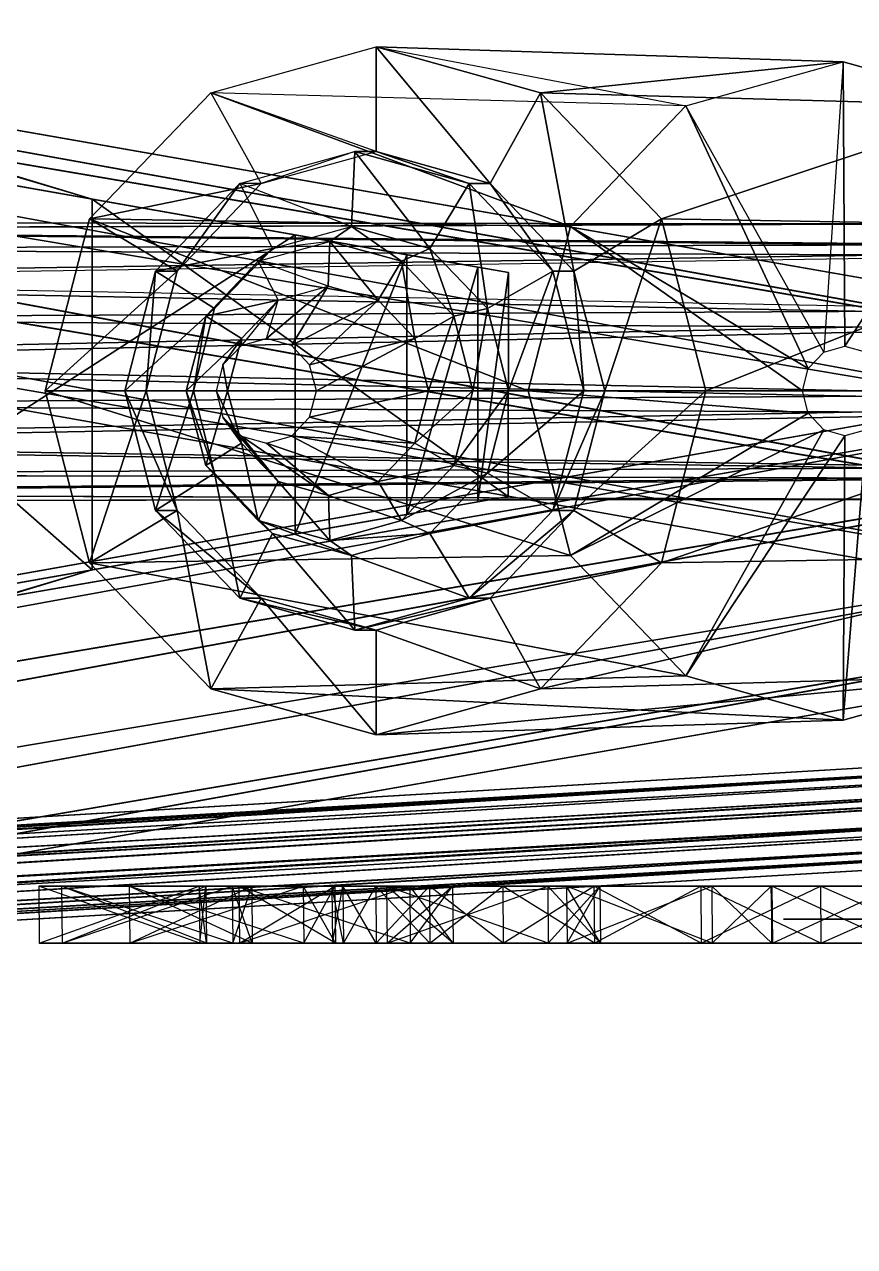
# Model space of a CAD drawing. Extents: x -75 to 123, y -11 to 30.
# Drawn here: x -3.21 to 4.7, y 3.36 to 15.01 of the extents above; entities that cross this region are included whole.
import ezdxf

# ---------------------------------------------------------------- set-up
doc = ezdxf.new("R2010")
doc.units = 0
doc.header["$MEASUREMENT"] = 0
doc.layers.get('0').update_dxf_attribs({"linetype": 'CONTINUOUS'})

msp = doc.modelspace()

# ---------------------------------------------------------------- linework, layer by layer
for points in [[(-40.999, 20.112, -43.635), (8.688, 11.646, -43.934), (-40.916, 20.588, -44.298)], [(-40.916, 20.585, -45.116), (8.688, 11.647, -45.485), (-40.999, 20.111, -45.782)], [(-40.916, 20.588, -44.298), (8.688, 11.646, -43.934), (8.732, 11.897, -44.714)], [(-40.916, 20.588, -44.298), (8.732, 11.897, -44.714), (-40.916, 20.585, -45.116)], [(-40.916, 20.585, -45.116), (8.732, 11.897, -44.714), (8.688, 11.647, -45.485)], [(8.573, 10.998, -43.453), (-40.999, 20.112, -43.635), (-41.133, 19.346, -43.382)], [(-40.999, 20.111, -45.782), (8.574, 10.997, -45.967), (-41.133, 19.346, -46.035)], [(8.573, 10.998, -43.453), (-40.999, 20.112, -43.635), (8.688, 11.646, -43.934)], [(-40.999, 20.111, -45.782), (8.688, 11.647, -45.485), (8.574, 10.997, -45.967)], [(-2.565, 13.341, 37.458), (-7.593, 14.227, 37.229), (-24.224, 19.767, 40.669)], [(-24.224, 19.767, 40.669), (-21.13, 18.966, 43.651), (-2.565, 13.341, 37.458)], [(-41.133, 19.346, -46.035), (8.431, 10.193, -45.967), (-41.27, 18.58, -45.782)], [(-41.269, 18.579, -43.635), (8.43, 10.191, -43.453), (-41.133, 19.346, -43.382)], [(8.573, 10.998, -43.453), (-41.133, 19.346, -43.382), (8.43, 10.191, -43.453)], [(-41.133, 19.346, -46.035), (8.574, 10.997, -45.967), (8.431, 10.193, -45.967)], [(-21.13, 18.966, 43.651), (-13.877, 15.335, 41.587), (-2.565, 13.341, 37.458)], [(-41.354, 18.104, -44.298), (8.313, 9.539, -43.934), (-41.269, 18.579, -43.635)], [(-41.27, 18.58, -45.782), (8.313, 9.538, -45.485), (-41.353, 18.103, -45.116)], [(-41.27, 18.58, -45.782), (8.431, 10.193, -45.967), (8.313, 9.538, -45.485)], [(-41.269, 18.579, -43.635), (8.313, 9.539, -43.934), (8.43, 10.191, -43.453)], [(-41.353, 18.103, -45.116), (8.269, 9.289, -44.714), (-41.354, 18.104, -44.298)], [(-41.354, 18.104, -44.298), (8.269, 9.289, -44.714), (8.313, 9.539, -43.934)], [(-41.353, 18.103, -45.116), (8.313, 9.538, -45.485), (8.269, 9.289, -44.714)], [(-13.877, 15.335, 41.587), (-0.631, 13, 40.44), (-2.565, 13.341, 37.458)], [(-13.877, 15.335, 41.587), (-6.723, 14.074, 41.128), (-0.631, 13, 40.44)], [(0.14, 14.793, 2.235), (3.091, 14.231, -13.76), (-1.436, 14.354, 1.784)], [(0.14, 13.795, 2.235), (-1.436, 14.354, 1.784), (0.14, 14.793, 2.235)], [(0.14, 14.793, 2.235), (3.091, 14.231, -13.76), (4.592, 14.651, -13.33)], [(0.14, 14.793, 2.235), (4.592, 14.651, -13.33), (1.706, 14.354, 2.684)], [(1.227, 13.489, 2.548), (0.14, 14.793, 2.235), (1.706, 14.354, 2.684)], [(0.14, 13.795, 2.235), (0.14, 14.793, 2.235), (1.227, 13.489, 2.548)], [(1.706, 14.354, 2.684), (4.592, 14.651, -13.33), (6.1, 14.231, -12.897)], [(4.592, 14.651, -13.33), (4.406, 11.884, -13.448), (3.091, 14.231, -13.76)], [(4.592, 14.651, -13.33), (4.406, 11.884, -13.448), (4.608, 11.941, -13.388)], [(4.592, 14.651, -13.33), (4.608, 11.941, -13.388), (6.1, 14.231, -12.897)], [(-2.59, 13.153, 1.452), (1.991, 13.082, -14.077), (-1.436, 14.354, 1.784)], [(-0.955, 13.489, 1.921), (-2.59, 13.153, 1.452), (-1.436, 14.354, 1.784)], [(-1.436, 14.354, 1.784), (1.991, 13.082, -14.077), (3.091, 14.231, -13.76)], [(0.14, 13.795, 2.235), (-1.436, 14.354, 1.784), (-0.955, 13.489, 1.921)], [(1.227, 13.489, 2.548), (1.706, 14.354, 2.684), (2.025, 12.654, 2.778)], [(1.706, 14.354, 2.684), (6.1, 14.231, -12.897), (2.859, 13.153, 3.019)], [(2.025, 12.654, 2.778), (1.706, 14.354, 2.684), (2.859, 13.153, 3.019)], [(-7.593, 14.227, 37.229), (-2.566, 9.808, 37.458), (-7.594, 8.922, 37.229)], [(-2.566, 9.808, 37.458), (-7.593, 14.227, 37.229), (-2.565, 13.341, 37.458)], [(1.991, 13.082, -14.077), (4.256, 11.727, -13.489), (3.091, 14.231, -13.76)], [(2.859, 13.153, 3.019), (6.1, 14.231, -12.897), (7.203, 13.082, -12.578)], [(3.091, 14.231, -13.76), (4.256, 11.727, -13.489), (4.406, 11.884, -13.448)], [(6.1, 14.231, -12.897), (4.608, 11.941, -13.388), (4.814, 11.884, -13.33)], [(-6.724, 9.075, 41.128), (-0.631, 13, 40.44), (-6.723, 14.074, 41.128)], [(-0.062, 13.795, 2.941), (-0.955, 13.489, 1.921), (-1.158, 13.489, 2.627)], [(-0.095, 13.082, 3.058), (-1.158, 13.489, 2.627), (-0.062, 13.795, 2.941)], [(-0.062, 13.795, 2.941), (-0.955, 13.489, 1.921), (0.14, 13.795, 2.235)], [(-0.095, 13.082, 3.058), (-0.062, 13.795, 2.941), (0.651, 12.872, 3.273)], [(-0.062, 13.795, 2.941), (0.14, 13.795, 2.235), (1.027, 13.489, 3.254)], [(0.651, 12.872, 3.273), (-0.062, 13.795, 2.941), (1.027, 13.489, 3.254)], [(1.027, 13.489, 3.254), (0.14, 13.795, 2.235), (1.227, 13.489, 2.548)], [(-1.756, 12.654, 1.691), (-2.59, 13.153, 1.452), (-0.955, 13.489, 1.921)], [(-1.961, 12.654, 2.395), (-1.756, 12.654, 1.691), (-1.158, 13.489, 2.627)], [(-0.849, 12.872, 2.843), (-1.961, 12.654, 2.395), (-1.158, 13.489, 2.627)], [(-1.158, 13.489, 2.627), (-1.756, 12.654, 1.691), (-0.955, 13.489, 1.921)], [(-0.095, 13.082, 3.058), (-1.158, 13.489, 2.627), (-0.849, 12.872, 2.843)], [(0.651, 12.872, 3.273), (1.027, 13.489, 3.254), (1.201, 12.298, 3.432)], [(1.027, 13.489, 3.254), (1.227, 13.489, 2.548), (1.825, 12.654, 3.483)], [(1.201, 12.298, 3.432), (1.027, 13.489, 3.254), (1.825, 12.654, 3.483)], [(1.825, 12.654, 3.483), (1.227, 13.489, 2.548), (2.025, 12.654, 2.778)], [(-2.565, 13.341, 37.458), (1.399, 10.507, 36.999), (-2.566, 9.808, 37.458)], [(1.399, 10.507, 36.999), (-2.565, 13.341, 37.458), (1.4, 12.642, 36.999)], [(1.11, 12.693, 38.376), (1.4, 12.642, 36.999), (-2.565, 13.341, 37.458)], [(1.11, 12.693, 38.376), (-2.565, 13.341, 37.458), (-0.631, 13, 40.44)], [(-10.096, 13.054, 24.319), (8.952, 12.867, -48.213), (-10.738, 12.571, 24.148)], [(-10.096, 13.054, 24.319), (9.705, 13.12, -48.01), (8.952, 12.867, -48.213)], [(-9.305, 13.055, 24.533), (9.705, 13.12, -48.01), (-10.096, 13.054, 24.319)], [(65.433, 13.055, 22.893), (-9.551, 13.119, 23.31), (-9.552, 12.867, 22.529)], [(65.432, 12.572, 22.232), (65.433, 13.055, 22.893), (-9.552, 12.867, 22.529)], [(65.433, 13.055, 22.893), (65.433, 13.054, 23.712), (-9.551, 13.119, 23.31)], [(65.433, 13.054, 23.712), (-9.55, 12.867, 24.089), (-9.551, 13.119, 23.31)], [(65.433, 13.054, 23.712), (65.433, 12.572, 24.378), (-9.55, 12.867, 24.089)], [(-9.305, 13.055, 24.533), (10.458, 12.866, -47.809), (9.705, 13.12, -48.01)], [(-8.664, 12.572, 24.703), (10.458, 12.866, -47.809), (-9.305, 13.055, 24.533)], [(-3.014, 11.514, 1.33), (1.588, 11.514, -14.191), (-2.59, 13.153, 1.452)], [(-1.756, 12.654, 1.691), (-3.014, 11.514, 1.33), (-2.59, 13.153, 1.452)], [(-2.59, 13.153, 1.452), (1.588, 11.514, -14.191), (1.991, 13.082, -14.077)], [(-0.3, 12.939, 3.764), (-0.849, 12.872, 2.843), (-0.095, 13.082, 3.058)], [(-0.3, 12.939, 3.764), (-0.095, 13.082, 3.058), (0.381, 12.749, 3.958)], [(0.381, 12.749, 3.958), (-0.095, 13.082, 3.058), (0.651, 12.872, 3.273)], [(1.588, 11.514, -14.191), (4.202, 11.514, -13.505), (1.991, 13.082, -14.077)], [(1.991, 13.082, -14.077), (4.202, 11.514, -13.505), (4.256, 11.727, -13.489)], [(2.025, 12.654, 2.778), (2.859, 13.153, 3.019), (2.321, 11.514, 2.861)], [(2.321, 11.514, 2.861), (2.859, 13.153, 3.019), (3.281, 11.514, 3.135)], [(2.859, 13.153, 3.019), (7.203, 13.082, -12.578), (3.281, 11.514, 3.135)], [(3.281, 11.514, 3.135), (7.203, 13.082, -12.578), (7.607, 11.514, -12.464)], [(-0.631, 13, 40.44), (-6.724, 9.075, 41.128), (-0.632, 10.149, 40.44)], [(-0.3, 12.939, 3.764), (-0.849, 12.872, 2.843), (-0.983, 12.749, 3.567)], [(-0.317, 12.512, 3.823), (-0.983, 12.749, 3.567), (-0.3, 12.939, 3.764)], [(-0.632, 10.149, 40.44), (0.433, 12.812, 39.523), (-0.631, 13, 40.44)], [(-0.631, 13, 40.44), (0.433, 12.812, 39.523), (1.11, 12.693, 38.376)], [(-0.317, 12.512, 3.823), (-0.3, 12.939, 3.764), (0.161, 12.377, 3.959)], [(0.161, 12.377, 3.959), (-0.3, 12.939, 3.764), (0.381, 12.749, 3.958)], [(-10.738, 12.571, 24.148), (8.952, 12.867, -48.213), (8.484, 12.201, -48.338)], [(65.432, 12.572, 22.232), (-9.552, 12.867, 22.529), (-9.551, 12.202, 22.047)], [(65.433, 12.572, 24.378), (-9.552, 12.201, 24.57), (-9.55, 12.867, 24.089)], [(10.924, 12.203, -47.684), (-8.664, 12.572, 24.703), (10.458, 12.866, -47.809)], [(-1.4, 12.298, 2.684), (-1.961, 12.654, 2.395), (-0.849, 12.872, 2.843)], [(-0.983, 12.749, 3.567), (-1.4, 12.298, 2.684), (-0.849, 12.872, 2.843)], [(0.381, 12.749, 3.958), (0.651, 12.872, 3.273), (0.881, 12.226, 4.103)], [(0.881, 12.226, 4.103), (0.651, 12.872, 3.273), (1.201, 12.298, 3.432)], [(-1.484, 12.226, 3.423), (-1.4, 12.298, 2.684), (-0.983, 12.749, 3.567)], [(-0.794, 12.377, 3.684), (-1.484, 12.226, 3.423), (-0.983, 12.749, 3.567)], [(-0.317, 12.512, 3.823), (-0.983, 12.749, 3.567), (-0.794, 12.377, 3.684)], [(0.433, 12.812, 39.523), (-0.632, 10.149, 40.44), (0.432, 10.337, 39.523)], [(0.161, 12.377, 3.959), (0.381, 12.749, 3.958), (0.51, 12.012, 4.058)], [(0.51, 12.012, 4.058), (0.381, 12.749, 3.958), (0.881, 12.226, 4.103)], [(0.432, 10.337, 39.523), (1.11, 12.693, 38.376), (0.433, 12.812, 39.523)], [(-2.053, 11.514, 1.606), (-3.014, 11.514, 1.33), (-1.756, 12.654, 1.691)], [(-2.254, 11.514, 2.313), (-2.053, 11.514, 1.606), (-1.961, 12.654, 2.395)], [(-1.4, 12.298, 2.684), (-2.254, 11.514, 2.313), (-1.961, 12.654, 2.395)], [(-1.961, 12.654, 2.395), (-2.053, 11.514, 1.606), (-1.756, 12.654, 1.691)], [(1.11, 12.693, 38.376), (0.432, 10.337, 39.523), (1.109, 10.456, 38.376)], [(1.109, 10.456, 38.376), (1.4, 12.642, 36.999), (1.11, 12.693, 38.376)], [(1.4, 12.642, 36.999), (1.109, 10.456, 38.376), (1.399, 10.507, 36.999)], [(1.201, 12.298, 3.432), (1.825, 12.654, 3.483), (1.401, 11.514, 3.49)], [(1.401, 11.514, 3.49), (1.825, 12.654, 3.483), (2.12, 11.514, 3.567)], [(1.825, 12.654, 3.483), (2.025, 12.654, 2.778), (2.12, 11.514, 3.567)], [(2.12, 11.514, 3.567), (2.025, 12.654, 2.778), (2.321, 11.514, 2.861)], [(-10.738, 12.571, 24.148), (8.484, 12.201, -48.338), (-10.984, 11.793, 24.081)], [(65.433, 12.572, 24.378), (65.433, 11.793, 24.631), (-9.552, 12.201, 24.57)], [(65.432, 12.572, 22.232), (65.433, 11.793, 21.975), (-9.551, 12.202, 22.047)], [(10.924, 12.203, -47.684), (-8.664, 12.572, 24.703), (-8.418, 11.793, 24.768)], [(-0.904, 12.012, 5.879), (-0.794, 12.377, 3.684), (-0.317, 12.512, 3.823)], [(-0.904, 12.012, 5.879), (-0.317, 12.512, 3.823), (-0.668, 11.945, 5.949)], [(-0.668, 11.945, 5.949), (-0.317, 12.512, 3.823), (0.161, 12.377, 3.959)], [(-1.144, 12.012, 3.584), (-1.484, 12.226, 3.423), (-0.794, 12.377, 3.684)], [(-1.144, 11.945, 5.811), (-1.144, 12.012, 3.584), (-0.794, 12.377, 3.684)], [(-0.904, 12.012, 5.879), (-0.794, 12.377, 3.684), (-1.144, 11.945, 5.811)], [(-0.668, 11.945, 5.949), (0.161, 12.377, 3.959), (-0.494, 11.763, 5.999)], [(-0.494, 11.763, 5.999), (0.161, 12.377, 3.959), (0.51, 12.012, 4.058)], [(-1.602, 11.514, 2.625), (-2.254, 11.514, 2.313), (-1.4, 12.298, 2.684)], [(-1.484, 12.226, 3.423), (-1.602, 11.514, 2.625), (-1.4, 12.298, 2.684)], [(0.881, 12.226, 4.103), (1.201, 12.298, 3.432), (1.063, 11.514, 4.154)], [(1.063, 11.514, 4.154), (1.201, 12.298, 3.432), (1.401, 11.514, 3.49)], [(-10.984, 11.793, 24.081), (8.484, 12.201, -48.338), (8.484, 11.385, -48.338)], [(65.433, 11.793, 24.631), (-9.552, 11.385, 24.57), (-9.552, 12.201, 24.57)], [(65.433, 11.793, 21.975), (-9.551, 11.384, 22.047), (-9.551, 12.202, 22.047)], [(10.924, 12.203, -47.684), (-8.418, 11.793, 24.768), (10.924, 11.383, -47.684)], [(-1.669, 11.514, 3.37), (-1.602, 11.514, 2.625), (-1.484, 12.226, 3.423)], [(-1.144, 12.012, 3.584), (-1.669, 11.514, 3.37), (-1.484, 12.226, 3.423)], [(0.51, 12.012, 4.058), (0.881, 12.226, 4.103), (0.638, 11.514, 4.095)], [(0.638, 11.514, 4.095), (0.881, 12.226, 4.103), (1.063, 11.514, 4.154)], [(-1.276, 11.514, 3.547), (-1.669, 11.514, 3.37), (-1.144, 12.012, 3.584)], [(-1.32, 11.763, 5.761), (-1.276, 11.514, 3.547), (-1.144, 12.012, 3.584)], [(-1.32, 11.763, 5.761), (-1.144, 12.012, 3.584), (-1.144, 11.945, 5.811)], [(-0.494, 11.763, 5.999), (0.51, 12.012, 4.058), (-0.428, 11.514, 6.016)], [(-0.428, 11.514, 6.016), (0.51, 12.012, 4.058), (0.638, 11.514, 4.095)], [(-41.127, 3.04, -44.298), (-41.125, 3.039, -45.116), (8.5, 11.855, -44.714)], [(-41.127, 3.04, -44.298), (8.5, 11.855, -44.714), (8.544, 11.605, -43.934)], [(-41.125, 3.039, -45.116), (8.543, 11.606, -45.485), (8.5, 11.855, -44.714)], [(-10.984, 11.793, 24.081), (8.484, 11.385, -48.338), (-10.738, 11.015, 24.148)], [(65.433, 11.793, 24.631), (65.433, 11.014, 24.378), (-9.552, 11.385, 24.57)], [(65.432, 11.014, 22.232), (65.433, 11.793, 21.975), (-9.551, 11.384, 22.047)], [(-8.664, 11.014, 24.703), (10.924, 11.383, -47.684), (-8.418, 11.793, 24.768)], [(-1.384, 11.514, 5.742), (-1.276, 11.514, 3.547), (-1.32, 11.763, 5.761)], [(-41.041, 2.565, -43.635), (-41.127, 3.04, -44.298), (8.544, 11.605, -43.934)], [(-41.125, 3.039, -45.116), (-41.041, 2.564, -45.782), (8.543, 11.606, -45.485)], [(-41.041, 2.564, -45.782), (8.66, 10.953, -45.967), (8.543, 11.606, -45.485)], [(-41.041, 2.565, -43.635), (8.544, 11.605, -43.934), (8.659, 10.954, -43.453)], [(-3.014, 11.514, 1.33), (1.991, 9.946, -14.077), (1.588, 11.514, -14.191)], [(-2.59, 9.875, 1.452), (1.991, 9.946, -14.077), (-3.014, 11.514, 1.33)], [(-2.053, 11.514, 1.606), (-2.59, 9.875, 1.452), (-3.014, 11.514, 1.33)], [(-1.756, 10.374, 1.691), (-2.59, 9.875, 1.452), (-2.053, 11.514, 1.606)], [(-2.254, 11.514, 2.313), (-1.756, 10.374, 1.691), (-2.053, 11.514, 1.606)], [(-1.961, 10.374, 2.395), (-1.756, 10.374, 1.691), (-2.254, 11.514, 2.313)], [(-1.602, 11.514, 2.625), (-1.961, 10.374, 2.395), (-2.254, 11.514, 2.313)], [(-1.4, 10.73, 2.684), (-1.961, 10.374, 2.395), (-1.602, 11.514, 2.625)], [(-1.669, 11.514, 3.37), (-1.4, 10.73, 2.684), (-1.602, 11.514, 2.625)], [(-1.484, 10.802, 3.423), (-1.4, 10.73, 2.684), (-1.669, 11.514, 3.37)], [(-1.276, 11.514, 3.547), (-1.484, 10.802, 3.423), (-1.669, 11.514, 3.37)], [(-1.144, 11.016, 3.584), (-1.484, 10.802, 3.423), (-1.276, 11.514, 3.547)], [(-1.384, 11.514, 5.742), (-1.144, 11.016, 3.584), (-1.276, 11.514, 3.547)], [(-1.32, 11.265, 5.761), (-1.144, 11.016, 3.584), (-1.384, 11.514, 5.742)], [(-0.494, 11.265, 5.999), (0.638, 11.514, 4.095), (0.51, 11.016, 4.058)], [(-0.428, 11.514, 6.016), (0.638, 11.514, 4.095), (-0.494, 11.265, 5.999)], [(0.51, 11.016, 4.058), (1.063, 11.514, 4.154), (0.881, 10.802, 4.103)], [(0.638, 11.514, 4.095), (1.063, 11.514, 4.154), (0.51, 11.016, 4.058)], [(0.881, 10.802, 4.103), (1.401, 11.514, 3.49), (1.201, 10.73, 3.432)], [(1.063, 11.514, 4.154), (1.401, 11.514, 3.49), (0.881, 10.802, 4.103)], [(1.201, 10.73, 3.432), (2.12, 11.514, 3.567), (1.825, 10.374, 3.483)], [(1.401, 11.514, 3.49), (2.12, 11.514, 3.567), (1.201, 10.73, 3.432)], [(1.588, 11.514, -14.191), (4.256, 11.301, -13.489), (4.202, 11.514, -13.505)], [(1.991, 9.946, -14.077), (4.256, 11.301, -13.489), (1.588, 11.514, -14.191)], [(1.825, 10.374, 3.483), (2.321, 11.514, 2.861), (2.025, 10.374, 2.778)], [(2.12, 11.514, 3.567), (2.321, 11.514, 2.861), (1.825, 10.374, 3.483)], [(2.025, 10.374, 2.778), (3.281, 11.514, 3.135), (2.859, 9.875, 3.019)], [(2.321, 11.514, 2.861), (3.281, 11.514, 3.135), (2.025, 10.374, 2.778)], [(2.859, 9.875, 3.019), (7.607, 11.514, -12.464), (7.203, 9.946, -12.578)], [(3.281, 11.514, 3.135), (7.607, 11.514, -12.464), (2.859, 9.875, 3.019)], [(-10.738, 11.015, 24.148), (8.484, 11.385, -48.338), (8.952, 10.719, -48.213)], [(65.433, 11.014, 24.378), (-9.55, 10.719, 24.089), (-9.552, 11.385, 24.57)], [(65.432, 11.014, 22.232), (-9.551, 11.384, 22.047), (-9.552, 10.719, 22.529)], [(-8.664, 11.014, 24.703), (10.458, 10.72, -47.809), (10.924, 11.383, -47.684)], [(1.991, 9.946, -14.077), (4.406, 11.144, -13.448), (4.256, 11.301, -13.489)], [(-1.32, 11.265, 5.761), (-0.793, 10.651, 3.685), (-1.144, 11.016, 3.584)], [(-1.144, 11.083, 5.813), (-0.793, 10.651, 3.685), (-1.32, 11.265, 5.761)], [(-0.494, 11.265, 5.999), (0.51, 11.016, 4.058), (-0.668, 11.083, 5.949)], [(-1.144, 11.083, 5.813), (-0.315, 10.516, 3.822), (-0.793, 10.651, 3.685)], [(-0.904, 11.016, 5.879), (-0.315, 10.516, 3.822), (-1.144, 11.083, 5.813)], [(-0.668, 11.083, 5.949), (0.16, 10.651, 3.96), (-0.904, 11.016, 5.879)], [(-0.668, 11.083, 5.949), (0.51, 11.016, 4.058), (0.16, 10.651, 3.96)], [(3.091, 8.797, -13.76), (4.406, 11.144, -13.448), (1.991, 9.946, -14.077)], [(3.091, 8.797, -13.76), (4.608, 11.087, -13.388), (4.406, 11.144, -13.448)], [(4.592, 8.377, -13.33), (4.608, 11.087, -13.388), (3.091, 8.797, -13.76)], [(4.592, 8.377, -13.33), (4.814, 11.144, -13.33), (4.608, 11.087, -13.388)], [(6.1, 8.797, -12.897), (4.814, 11.144, -13.33), (4.592, 8.377, -13.33)], [(-41.041, 2.565, -43.635), (-40.906, 1.798, -43.382), (8.659, 10.954, -43.453)], [(-41.041, 2.564, -45.782), (-40.906, 1.798, -46.035), (8.66, 10.953, -45.967)], [(-40.906, 1.798, -43.382), (8.8, 10.147, -43.453), (8.659, 10.954, -43.453)], [(-40.906, 1.798, -46.035), (8.8, 10.149, -45.967), (8.66, 10.953, -45.967)], [(-10.738, 11.015, 24.148), (8.952, 10.719, -48.213), (-10.096, 10.532, 24.319)], [(65.433, 10.531, 22.893), (65.432, 11.014, 22.232), (-9.552, 10.719, 22.529)], [(65.433, 11.014, 24.378), (65.433, 10.532, 23.712), (-9.55, 10.719, 24.089)], [(-9.305, 10.531, 24.533), (10.458, 10.72, -47.809), (-8.664, 11.014, 24.703)], [(-1.144, 11.016, 3.584), (-0.983, 10.279, 3.567), (-1.484, 10.802, 3.423)], [(-0.793, 10.651, 3.685), (-0.983, 10.279, 3.567), (-1.144, 11.016, 3.584)], [(-0.904, 11.016, 5.879), (0.16, 10.651, 3.96), (-0.315, 10.516, 3.822)], [(0.51, 11.016, 4.058), (0.881, 10.802, 4.103), (0.16, 10.651, 3.96)], [(-10.096, 10.532, 24.319), (8.952, 10.719, -48.213), (9.705, 10.466, -48.01)], [(65.433, 10.531, 22.893), (-9.552, 10.719, 22.529), (-9.551, 10.467, 23.31)], [(65.433, 10.532, 23.712), (-9.551, 10.467, 23.31), (-9.55, 10.719, 24.089)], [(-9.305, 10.531, 24.533), (9.705, 10.466, -48.01), (10.458, 10.72, -47.809)], [(-1.4, 10.73, 2.684), (-1.158, 9.539, 2.627), (-1.961, 10.374, 2.395)], [(-1.484, 10.802, 3.423), (-0.849, 10.156, 2.843), (-1.4, 10.73, 2.684)], [(-0.983, 10.279, 3.567), (-0.849, 10.156, 2.843), (-1.484, 10.802, 3.423)], [(-0.849, 10.156, 2.843), (-1.158, 9.539, 2.627), (-1.4, 10.73, 2.684)], [(0.16, 10.651, 3.96), (0.881, 10.802, 4.103), (0.381, 10.279, 3.958)], [(0.881, 10.802, 4.103), (1.201, 10.73, 3.432), (0.381, 10.279, 3.958)], [(0.381, 10.279, 3.958), (1.201, 10.73, 3.432), (0.651, 10.156, 3.273)], [(1.201, 10.73, 3.432), (1.825, 10.374, 3.483), (0.651, 10.156, 3.273)], [(-0.793, 10.651, 3.685), (-0.3, 10.089, 3.764), (-0.983, 10.279, 3.567)], [(-0.315, 10.516, 3.822), (-0.3, 10.089, 3.764), (-0.793, 10.651, 3.685)], [(0.16, 10.651, 3.96), (0.381, 10.279, 3.958), (-0.315, 10.516, 3.822)], [(-10.096, 10.532, 24.319), (9.705, 10.466, -48.01), (-9.305, 10.531, 24.533)], [(65.433, 10.532, 23.712), (65.433, 10.531, 22.893), (-9.551, 10.467, 23.31)], [(1.109, 10.456, 38.376), (-2.566, 9.808, 37.458), (1.399, 10.507, 36.999)], [(-0.315, 10.516, 3.822), (0.381, 10.279, 3.958), (-0.3, 10.089, 3.764)], [(-1.756, 10.374, 1.691), (-1.436, 8.674, 1.784), (-2.59, 9.875, 1.452)], [(-0.632, 10.149, 40.44), (-2.566, 9.808, 37.458), (1.109, 10.456, 38.376)], [(-1.961, 10.374, 2.395), (-0.955, 9.539, 1.921), (-1.756, 10.374, 1.691)], [(-1.158, 9.539, 2.627), (-0.955, 9.539, 1.921), (-1.961, 10.374, 2.395)], [(-0.955, 9.539, 1.921), (-1.436, 8.674, 1.784), (-1.756, 10.374, 1.691)], [(-0.632, 10.149, 40.44), (1.109, 10.456, 38.376), (0.432, 10.337, 39.523)], [(0.651, 10.156, 3.273), (1.825, 10.374, 3.483), (1.027, 9.539, 3.254)], [(1.027, 9.539, 3.254), (2.025, 10.374, 2.778), (1.227, 9.539, 2.548)], [(1.825, 10.374, 3.483), (2.025, 10.374, 2.778), (1.027, 9.539, 3.254)], [(2.025, 10.374, 2.778), (2.859, 9.875, 3.019), (1.227, 9.539, 2.548)], [(-0.983, 10.279, 3.567), (-0.095, 9.946, 3.058), (-0.849, 10.156, 2.843)], [(-0.3, 10.089, 3.764), (-0.095, 9.946, 3.058), (-0.983, 10.279, 3.567)], [(0.381, 10.279, 3.958), (0.651, 10.156, 3.273), (-0.3, 10.089, 3.764)], [(-40.906, 1.798, -46.035), (-40.772, 1.032, -45.782), (8.8, 10.149, -45.967)], [(-40.771, 1.031, -43.635), (-40.906, 1.798, -43.382), (8.8, 10.147, -43.453)], [(-40.772, 1.032, -45.782), (8.914, 9.492, -45.485), (8.8, 10.149, -45.967)], [(-40.771, 1.031, -43.635), (8.8, 10.147, -43.453), (8.914, 9.493, -43.934)], [(-13.876, 7.815, 41.587), (-0.632, 10.149, 40.44), (-6.724, 9.075, 41.128)], [(-13.876, 7.815, 41.587), (-2.566, 9.808, 37.458), (-0.632, 10.149, 40.44)], [(-0.849, 10.156, 2.843), (-0.062, 9.233, 2.941), (-1.158, 9.539, 2.627)], [(-0.095, 9.946, 3.058), (-0.062, 9.233, 2.941), (-0.849, 10.156, 2.843)], [(-0.3, 10.089, 3.764), (0.651, 10.156, 3.273), (-0.095, 9.946, 3.058)], [(0.651, 10.156, 3.273), (1.027, 9.539, 3.254), (-0.095, 9.946, 3.058)], [(-2.59, 9.875, 1.452), (3.091, 8.797, -13.76), (1.991, 9.946, -14.077)], [(-0.095, 9.946, 3.058), (1.027, 9.539, 3.254), (-0.062, 9.233, 2.941)], [(1.706, 8.674, 2.684), (7.203, 9.946, -12.578), (6.1, 8.797, -12.897)], [(2.859, 9.875, 3.019), (7.203, 9.946, -12.578), (1.706, 8.674, 2.684)], [(-2.566, 9.808, 37.458), (-21.129, 4.184, 43.651), (-24.223, 3.383, 40.669)], [(-24.223, 3.383, 40.669), (-7.594, 8.922, 37.229), (-2.566, 9.808, 37.458)], [(-2.566, 9.808, 37.458), (-13.876, 7.815, 41.587), (-21.129, 4.184, 43.651)], [(-1.436, 8.674, 1.784), (3.091, 8.797, -13.76), (-2.59, 9.875, 1.452)], [(1.227, 9.539, 2.548), (2.859, 9.875, 3.019), (1.706, 8.674, 2.684)], [(-40.772, 1.032, -45.782), (-40.688, 0.556, -45.116), (8.914, 9.492, -45.485)], [(-40.689, 0.555, -44.298), (-40.771, 1.031, -43.635), (8.914, 9.493, -43.934)], [(-40.689, 0.555, -44.298), (8.914, 9.493, -43.934), (8.958, 9.243, -44.714)], [(-40.688, 0.556, -45.116), (8.958, 9.243, -44.714), (8.914, 9.492, -45.485)], [(-0.955, 9.539, 1.921), (0.14, 8.235, 2.235), (-1.436, 8.674, 1.784)], [(-1.158, 9.539, 2.627), (0.14, 9.233, 2.235), (-0.955, 9.539, 1.921)], [(-0.062, 9.233, 2.941), (0.14, 9.233, 2.235), (-1.158, 9.539, 2.627)], [(0.14, 9.233, 2.235), (0.14, 8.235, 2.235), (-0.955, 9.539, 1.921)], [(-0.062, 9.233, 2.941), (1.227, 9.539, 2.548), (0.14, 9.233, 2.235)], [(1.027, 9.539, 3.254), (1.227, 9.539, 2.548), (-0.062, 9.233, 2.941)], [(1.227, 9.539, 2.548), (1.706, 8.674, 2.684), (0.14, 9.233, 2.235)], [(-40.688, 0.556, -45.116), (-40.689, 0.555, -44.298), (8.958, 9.243, -44.714)], [(0.14, 9.233, 2.235), (1.706, 8.674, 2.684), (0.14, 8.235, 2.235)], [(-1.436, 8.674, 1.784), (4.592, 8.377, -13.33), (3.091, 8.797, -13.76)], [(0.14, 8.235, 2.235), (6.1, 8.797, -12.897), (4.592, 8.377, -13.33)], [(1.706, 8.674, 2.684), (6.1, 8.797, -12.897), (0.14, 8.235, 2.235)], [(0.14, 8.235, 2.235), (4.592, 8.377, -13.33), (-1.436, 8.674, 1.784)], [(-41.722, 5.15, -49.507), (7.615, 8.089, -54.83), (-41.747, 5.15, -49.777)], [(-41.747, 5.15, -49.777), (7.615, 8.089, -54.83), (7.631, 8.006, -55.088)], [(-41.722, 5.15, -49.507), (7.686, 8.005, -54.577), (7.615, 8.089, -54.83)], [(-40.407, 5.15, -38.707), (-40.381, 5.15, -38.978), (9.043, 8.089, -34.519)], [(-40.407, 5.15, -38.707), (9.043, 8.089, -34.519), (9.064, 8.005, -34.257)], [(-40.381, 5.15, -38.978), (9.108, 8.006, -34.772), (9.043, 8.089, -34.519)], [(-41.747, 5.15, -49.777), (7.631, 8.006, -55.088), (-41.687, 4.991, -50.006)], [(-41.612, 4.992, -49.296), (7.686, 8.005, -54.577), (-41.722, 5.15, -49.507)], [(-41.687, 4.991, -50.006), (7.631, 8.006, -55.088), (7.729, 7.788, -55.26)], [(7.816, 7.788, -54.43), (-41.612, 4.992, -49.296), (7.686, 8.005, -54.577)], [(-40.34, 4.992, -38.48), (-40.407, 5.15, -38.707), (9.064, 8.005, -34.257)], [(-40.381, 5.15, -38.978), (-40.278, 4.991, -39.192), (9.108, 8.006, -34.772)], [(-40.34, 4.992, -38.48), (9.064, 8.005, -34.257), (9.164, 7.788, -34.087)], [(-40.278, 4.991, -39.192), (9.238, 7.788, -34.921), (9.108, 8.006, -34.772)], [(-41.687, 4.991, -50.006), (7.729, 7.788, -55.26), (-41.562, 4.736, -50.104)], [(7.816, 7.788, -54.43), (-41.612, 4.992, -49.296), (-41.469, 4.736, -49.225)], [(-41.562, 4.736, -50.104), (7.729, 7.788, -55.26), (7.87, 7.52, -55.274)], [(7.816, 7.788, -54.43), (-41.469, 4.736, -49.225), (7.958, 7.519, -54.444)], [(-40.34, 4.992, -38.48), (-40.213, 4.736, -38.383), (9.164, 7.788, -34.087)], [(-40.278, 4.991, -39.192), (-40.136, 4.736, -39.264), (9.238, 7.788, -34.921)], [(-40.213, 4.736, -38.383), (9.305, 7.519, -34.075), (9.164, 7.788, -34.087)], [(-40.136, 4.736, -39.264), (9.378, 7.52, -34.909), (9.238, 7.788, -34.921)], [(-41.562, 4.736, -50.104), (7.87, 7.52, -55.274), (-41.42, 4.48, -50.034)], [(-41.344, 4.48, -49.324), (7.958, 7.519, -54.444), (-41.469, 4.736, -49.225)], [(-41.42, 4.48, -50.034), (7.87, 7.52, -55.274), (8, 7.301, -55.125)], [(-41.344, 4.48, -49.324), (8.054, 7.301, -54.614), (7.958, 7.519, -54.444)], [(-40.071, 4.48, -38.456), (-40.213, 4.736, -38.383), (9.305, 7.519, -34.075)], [(-40.136, 4.736, -39.264), (-40.01, 4.48, -39.168), (9.378, 7.52, -34.909)], [(-40.071, 4.48, -38.456), (9.305, 7.519, -34.075), (9.432, 7.301, -34.224)], [(-40.01, 4.48, -39.168), (9.477, 7.301, -34.739), (9.378, 7.52, -34.909)], [(-41.42, 4.48, -50.034), (8, 7.301, -55.125), (-41.313, 4.322, -49.823)], [(-41.284, 4.321, -49.552), (8.054, 7.301, -54.614), (-41.344, 4.48, -49.324)], [(-41.313, 4.322, -49.823), (8, 7.301, -55.125), (8.07, 7.218, -54.879)], [(-41.284, 4.321, -49.552), (8.07, 7.218, -54.879), (8.054, 7.301, -54.614)], [(-39.97, 4.321, -38.669), (-40.071, 4.48, -38.456), (9.432, 7.301, -34.224)], [(-40.01, 4.48, -39.168), (-39.946, 4.322, -38.94), (9.477, 7.301, -34.739)], [(-39.97, 4.321, -38.669), (9.432, 7.301, -34.224), (9.499, 7.218, -34.48)], [(-39.946, 4.322, -38.94), (9.499, 7.218, -34.48), (9.477, 7.301, -34.739)], [(-41.313, 4.322, -49.823), (8.07, 7.218, -54.879), (-41.284, 4.321, -49.552)], [(-39.946, 4.322, -38.94), (-39.97, 4.321, -38.669), (9.499, 7.218, -34.48)], [(-1.54, 6.251, -45.355), (-3.075, 6.793, -44.714), (-3.07, 6.251, -44.714)], [(-3.07, 6.251, -44.714), (-1.545, 6.793, -44.073), (-3.075, 6.793, -44.714)], [(-1.54, 6.251, -45.355), (-3.075, 6.793, -44.714), (-1.545, 6.793, -45.355)], [(-3.075, 6.793, -44.714), (-1.545, 6.793, -44.073), (-1.545, 6.793, -45.355)], [(-3.07, 6.251, -44.714), (-1.545, 6.793, -44.073), (-1.54, 6.251, -44.073)], [(-1.477, 6.251, -43.434), (-2.857, 6.793, -42.506), (-2.853, 6.251, -42.506)], [(-2.853, 6.251, -42.506), (-1.232, 6.793, -42.176), (-2.857, 6.793, -42.506)], [(-1.477, 6.251, -43.434), (-2.857, 6.793, -42.506), (-1.482, 6.793, -43.434)], [(-1.227, 6.251, -47.252), (-2.857, 6.793, -46.921), (-2.853, 6.251, -46.921)], [(-2.853, 6.251, -46.921), (-1.482, 6.793, -45.994), (-2.857, 6.793, -46.921)], [(-1.227, 6.251, -47.252), (-2.857, 6.793, -46.921), (-1.232, 6.793, -47.252)], [(-2.857, 6.793, -46.921), (-1.482, 6.793, -45.994), (-1.232, 6.793, -47.252)], [(-2.857, 6.793, -42.506), (-1.232, 6.793, -42.176), (-1.482, 6.793, -43.434)], [(-2.853, 6.251, -42.506), (-1.232, 6.793, -42.176), (-1.227, 6.251, -42.176)], [(-2.853, 6.251, -46.921), (-1.482, 6.793, -45.994), (-1.477, 6.251, -45.994)], [(-1.04, 6.251, -41.561), (-2.213, 6.793, -40.383), (-2.208, 6.251, -40.383)], [(-2.208, 6.251, -40.383), (-0.554, 6.793, -40.376), (-2.213, 6.793, -40.383)], [(-1.04, 6.251, -41.561), (-2.213, 6.793, -40.383), (-1.045, 6.793, -41.561)], [(-0.549, 6.251, -49.052), (-2.213, 6.793, -49.044), (-2.208, 6.251, -49.044)], [(-2.208, 6.251, -49.044), (-1.045, 6.793, -47.866), (-2.213, 6.793, -49.044)], [(-0.549, 6.251, -49.052), (-2.213, 6.793, -49.044), (-0.554, 6.793, -49.052)], [(-2.213, 6.793, -49.044), (-1.045, 6.793, -47.866), (-0.554, 6.793, -49.052)], [(-2.213, 6.793, -40.383), (-0.554, 6.793, -40.376), (-1.045, 6.793, -41.561)], [(-2.208, 6.251, -40.383), (-0.554, 6.793, -40.376), (-0.549, 6.251, -40.376)], [(-2.208, 6.251, -49.044), (-1.045, 6.793, -47.866), (-1.04, 6.251, -47.866)], [(-1.54, 6.251, -44.073), (-1.482, 6.793, -43.434), (-1.545, 6.793, -44.073)], [(-1.477, 6.251, -45.994), (-1.545, 6.793, -45.355), (-1.54, 6.251, -45.355)], [(-1.477, 6.251, -45.994), (-1.545, 6.793, -45.355), (-1.482, 6.793, -45.994)], [(0.648, 6.793, -40.846), (0.136, 6.793, -42.081), (-1.545, 6.793, -45.355)], [(-1.545, 6.793, -45.355), (0.648, 6.793, -40.846), (-1.482, 6.793, -43.434)], [(0.136, 6.793, -42.081), (-0.176, 6.793, -43.382), (-1.545, 6.793, -45.355)], [(-0.176, 6.793, -43.382), (-0.281, 6.793, -44.714), (-1.545, 6.793, -45.355)], [(-0.281, 6.793, -44.714), (-0.176, 6.793, -46.046), (-1.545, 6.793, -45.355)], [(-0.176, 6.793, -46.046), (0.136, 6.793, -47.347), (-1.545, 6.793, -45.355)], [(0.136, 6.793, -47.347), (0.648, 6.793, -48.583), (-1.545, 6.793, -45.355)], [(0.648, 6.793, -48.583), (1.347, 6.793, -49.723), (-1.545, 6.793, -45.355)], [(-1.545, 6.793, -45.355), (1.347, 6.793, -49.723), (-1.232, 6.793, -47.252)], [(-1.482, 6.793, -45.994), (-1.545, 6.793, -45.355), (-1.232, 6.793, -47.252)], [(-1.545, 6.793, -44.073), (-1.482, 6.793, -43.434), (-1.545, 6.793, -45.355)], [(-1.54, 6.251, -44.073), (-1.482, 6.793, -43.434), (-1.477, 6.251, -43.434)], [(-1.482, 6.793, -43.434), (-1.045, 6.793, -41.561), (0.648, 6.793, -40.846)], [(-1.232, 6.793, -42.176), (-1.045, 6.793, -41.561), (-1.482, 6.793, -43.434)], [(-1.227, 6.251, -42.176), (-1.045, 6.793, -41.561), (-1.232, 6.793, -42.176)], [(-1.04, 6.251, -47.866), (-1.232, 6.793, -47.252), (-1.227, 6.251, -47.252)], [(-1.04, 6.251, -47.866), (-1.232, 6.793, -47.252), (-1.045, 6.793, -47.866)], [(1.347, 6.793, -49.723), (3.339, 6.793, -53.208), (-1.232, 6.793, -47.252)], [(3.339, 6.793, -53.208), (1.776, 6.793, -52.088), (-1.232, 6.793, -47.252)], [(1.776, 6.793, -52.088), (0.461, 6.793, -50.685), (-1.232, 6.793, -47.252)], [(0.461, 6.793, -50.685), (-0.554, 6.793, -49.052), (-1.232, 6.793, -47.252)], [(-1.045, 6.793, -47.866), (-1.232, 6.793, -47.252), (-0.554, 6.793, -49.052)], [(-1.227, 6.251, -42.176), (-1.045, 6.793, -41.561), (-1.04, 6.251, -41.561)], [(-0.247, 6.251, -39.81), (-1.167, 6.793, -38.426), (-1.163, 6.251, -38.426)], [(-1.163, 6.251, -38.426), (0.461, 6.793, -38.743), (-1.167, 6.793, -38.426)], [(-0.247, 6.251, -39.81), (-1.167, 6.793, -38.426), (-0.252, 6.793, -39.81)], [(0.466, 6.251, -50.685), (-1.167, 6.793, -51.001), (-1.163, 6.251, -51.001)], [(-1.163, 6.251, -51.001), (-0.252, 6.793, -49.618), (-1.167, 6.793, -51.001)], [(0.466, 6.251, -50.685), (-1.167, 6.793, -51.001), (0.461, 6.793, -50.685)], [(-1.167, 6.793, -51.001), (-0.252, 6.793, -49.618), (0.461, 6.793, -50.685)], [(-1.167, 6.793, -38.426), (0.461, 6.793, -38.743), (-0.252, 6.793, -39.81)], [(-1.163, 6.251, -38.426), (0.461, 6.793, -38.743), (0.466, 6.251, -38.743)], [(-1.163, 6.251, -51.001), (-0.252, 6.793, -49.618), (-0.247, 6.251, -49.618)], [(-1.045, 6.793, -41.561), (-0.252, 6.793, -39.81), (0.648, 6.793, -40.846)], [(-0.554, 6.793, -40.376), (-0.252, 6.793, -39.81), (-1.045, 6.793, -41.561)], [(-0.549, 6.251, -40.376), (-0.252, 6.793, -39.81), (-0.554, 6.793, -40.376)], [(-0.247, 6.251, -49.618), (-0.554, 6.793, -49.052), (-0.549, 6.251, -49.052)], [(-0.247, 6.251, -49.618), (-0.554, 6.793, -49.052), (-0.252, 6.793, -49.618)], [(-0.252, 6.793, -49.618), (-0.554, 6.793, -49.052), (0.461, 6.793, -50.685)], [(-0.549, 6.251, -40.376), (-0.252, 6.793, -39.81), (-0.247, 6.251, -39.81)], [(-0.171, 6.251, -43.382), (-0.281, 6.793, -44.714), (-0.276, 6.251, -44.714)], [(-0.276, 6.251, -44.714), (-0.176, 6.793, -46.046), (-0.281, 6.793, -44.714)], [(-0.171, 6.251, -43.382), (-0.281, 6.793, -44.714), (-0.176, 6.793, -43.382)], [(-0.276, 6.251, -44.714), (-0.176, 6.793, -46.046), (-0.171, 6.251, -46.046)], [(-0.252, 6.793, -39.81), (0.869, 6.793, -38.247), (0.648, 6.793, -40.846)], [(0.461, 6.793, -38.743), (0.869, 6.793, -38.247), (-0.252, 6.793, -39.81)], [(-0.171, 6.251, -46.046), (0.136, 6.793, -47.347), (-0.176, 6.793, -46.046)], [(0.141, 6.251, -42.081), (-0.176, 6.793, -43.382), (-0.171, 6.251, -43.382)], [(0.141, 6.251, -42.081), (-0.176, 6.793, -43.382), (0.136, 6.793, -42.081)], [(-0.171, 6.251, -46.046), (0.136, 6.793, -47.347), (0.141, 6.251, -47.347)], [(0.141, 6.251, -47.347), (0.648, 6.793, -48.583), (0.136, 6.793, -47.347)], [(0.653, 6.251, -40.846), (0.136, 6.793, -42.081), (0.141, 6.251, -42.081)], [(0.653, 6.251, -40.846), (0.136, 6.793, -42.081), (0.648, 6.793, -40.846)], [(0.141, 6.251, -47.347), (0.648, 6.793, -48.583), (0.653, 6.251, -48.583)], [(0.873, 6.251, -38.247), (0.24, 6.793, -36.711), (0.245, 6.251, -36.711)], [(0.245, 6.251, -36.711), (1.776, 6.793, -37.339), (0.24, 6.793, -36.711)], [(0.873, 6.251, -38.247), (0.24, 6.793, -36.711), (0.869, 6.793, -38.247)], [(1.781, 6.251, -52.088), (0.24, 6.793, -52.717), (0.245, 6.251, -52.717)], [(0.245, 6.251, -52.717), (0.869, 6.793, -51.181), (0.24, 6.793, -52.717)], [(1.781, 6.251, -52.088), (0.24, 6.793, -52.717), (1.776, 6.793, -52.088)], [(0.24, 6.793, -52.717), (0.869, 6.793, -51.181), (1.776, 6.793, -52.088)], [(0.24, 6.793, -36.711), (1.776, 6.793, -37.339), (0.869, 6.793, -38.247)], [(0.245, 6.251, -36.711), (1.776, 6.793, -37.339), (1.781, 6.251, -37.339)], [(0.245, 6.251, -52.717), (0.869, 6.793, -51.181), (0.873, 6.251, -51.181)], [(0.466, 6.251, -38.743), (0.869, 6.793, -38.247), (0.461, 6.793, -38.743)], [(0.873, 6.251, -51.181), (0.461, 6.793, -50.685), (0.466, 6.251, -50.685)], [(0.873, 6.251, -51.181), (0.461, 6.793, -50.685), (0.869, 6.793, -51.181)], [(0.869, 6.793, -51.181), (0.461, 6.793, -50.685), (1.776, 6.793, -52.088)], [(0.466, 6.251, -38.743), (0.869, 6.793, -38.247), (0.873, 6.251, -38.247)], [(0.653, 6.251, -48.583), (1.347, 6.793, -49.723), (0.648, 6.793, -48.583)], [(1.352, 6.251, -39.705), (0.648, 6.793, -40.846), (0.653, 6.251, -40.846)], [(1.352, 6.251, -39.705), (0.648, 6.793, -40.846), (1.347, 6.793, -39.705)], [(1.347, 6.793, -39.705), (0.648, 6.793, -40.846), (3.339, 6.793, -36.22)], [(0.869, 6.793, -38.247), (2.272, 6.793, -36.932), (0.648, 6.793, -40.846)], [(3.339, 6.793, -36.22), (0.648, 6.793, -40.846), (2.272, 6.793, -36.932)], [(0.653, 6.251, -48.583), (1.347, 6.793, -49.723), (1.352, 6.251, -49.723)], [(1.776, 6.793, -37.339), (2.272, 6.793, -36.932), (0.869, 6.793, -38.247)], [(1.352, 6.251, -49.723), (2.216, 6.793, -50.74), (1.347, 6.793, -49.723)], [(2.221, 6.251, -38.689), (1.347, 6.793, -39.705), (1.352, 6.251, -39.705)], [(2.221, 6.251, -38.689), (1.347, 6.793, -39.705), (2.216, 6.793, -38.689)], [(2.216, 6.793, -38.689), (1.347, 6.793, -39.705), (3.339, 6.793, -36.22)], [(1.347, 6.793, -49.723), (2.216, 6.793, -50.74), (3.905, 6.793, -53.511)], [(3.905, 6.793, -53.511), (3.339, 6.793, -53.208), (1.347, 6.793, -49.723)], [(1.352, 6.251, -49.723), (2.216, 6.793, -50.74), (2.221, 6.251, -50.74)], [(1.781, 6.251, -37.339), (2.272, 6.793, -36.932), (1.776, 6.793, -37.339)], [(2.277, 6.251, -52.496), (1.776, 6.793, -52.088), (1.781, 6.251, -52.088)], [(2.277, 6.251, -52.496), (1.776, 6.793, -52.088), (2.272, 6.793, -52.496)], [(2.272, 6.793, -52.496), (1.776, 6.793, -52.088), (3.339, 6.793, -53.208)], [(1.781, 6.251, -37.339), (2.272, 6.793, -36.932), (2.277, 6.251, -36.932)], [(2.277, 6.251, -36.932), (1.955, 6.793, -35.303), (1.96, 6.251, -35.303)], [(1.96, 6.251, -35.303), (3.339, 6.793, -36.22), (1.955, 6.793, -35.303)], [(2.277, 6.251, -36.932), (1.955, 6.793, -35.303), (2.272, 6.793, -36.932)], [(3.343, 6.251, -53.208), (1.955, 6.793, -54.124), (1.96, 6.251, -54.124)], [(1.96, 6.251, -54.124), (2.272, 6.793, -52.496), (1.955, 6.793, -54.124)], [(3.343, 6.251, -53.208), (1.955, 6.793, -54.124), (3.339, 6.793, -53.208)], [(1.955, 6.793, -54.124), (2.272, 6.793, -52.496), (3.339, 6.793, -53.208)], [(1.955, 6.793, -35.303), (3.339, 6.793, -36.22), (2.272, 6.793, -36.932)], [(1.96, 6.251, -35.303), (3.339, 6.793, -36.22), (3.343, 6.251, -36.22)], [(1.96, 6.251, -54.124), (2.272, 6.793, -52.496), (2.277, 6.251, -52.496)], [(2.221, 6.251, -50.74), (3.233, 6.793, -51.609), (2.216, 6.793, -50.74)], [(3.238, 6.251, -37.819), (2.216, 6.793, -38.689), (2.221, 6.251, -38.689)], [(3.238, 6.251, -37.819), (2.216, 6.793, -38.689), (3.233, 6.793, -37.819)], [(3.233, 6.793, -37.819), (2.216, 6.793, -38.689), (3.339, 6.793, -36.22)], [(2.216, 6.793, -50.74), (3.233, 6.793, -51.609), (3.905, 6.793, -53.511)], [(2.221, 6.251, -50.74), (3.233, 6.793, -51.609), (3.238, 6.251, -51.609)], [(3.238, 6.251, -51.609), (4.374, 6.793, -52.308), (3.233, 6.793, -51.609)], [(4.378, 6.251, -37.12), (3.233, 6.793, -37.819), (3.238, 6.251, -37.819)], [(4.378, 6.251, -37.12), (3.233, 6.793, -37.819), (4.374, 6.793, -37.12)], [(4.374, 6.793, -37.12), (3.233, 6.793, -37.819), (3.339, 6.793, -36.22)], [(3.233, 6.793, -51.609), (4.374, 6.793, -52.308), (3.905, 6.793, -53.511)], [(3.238, 6.251, -51.609), (4.374, 6.793, -52.308), (4.378, 6.251, -52.308)], [(3.343, 6.251, -36.22), (3.905, 6.793, -35.917), (3.339, 6.793, -36.22)], [(3.91, 6.251, -53.511), (3.339, 6.793, -53.208), (3.343, 6.251, -53.208)], [(3.91, 6.251, -53.511), (3.339, 6.793, -53.208), (3.905, 6.793, -53.511)], [(8.243, 6.793, -36.192), (6.91, 6.793, -36.297), (3.339, 6.793, -36.22)], [(3.339, 6.793, -36.22), (3.905, 6.793, -35.917), (8.243, 6.793, -36.192)], [(6.91, 6.793, -36.297), (5.609, 6.793, -36.609), (3.339, 6.793, -36.22)], [(5.609, 6.793, -36.609), (4.374, 6.793, -37.12), (3.339, 6.793, -36.22)], [(3.343, 6.251, -36.22), (3.905, 6.793, -35.917), (3.91, 6.251, -35.917)], [(3.91, 6.251, -35.917), (3.912, 6.793, -34.258), (3.905, 6.793, -35.917)], [(3.917, 6.251, -55.17), (3.905, 6.793, -53.511), (3.91, 6.251, -53.511)], [(3.917, 6.251, -55.17), (3.905, 6.793, -53.511), (3.912, 6.793, -55.17)], [(8.243, 6.793, -36.192), (3.905, 6.793, -35.917), (11.395, 6.793, -35.426)], [(4.374, 6.793, -52.308), (5.609, 6.793, -52.82), (3.905, 6.793, -53.511)], [(5.609, 6.793, -52.82), (6.91, 6.793, -53.132), (3.905, 6.793, -53.511)], [(6.91, 6.793, -53.132), (8.243, 6.793, -53.237), (3.905, 6.793, -53.511)], [(3.905, 6.793, -53.511), (8.243, 6.793, -53.237), (5.091, 6.793, -54.002)], [(3.912, 6.793, -55.17), (3.905, 6.793, -53.511), (5.091, 6.793, -54.002)], [(5.091, 6.793, -35.426), (5.705, 6.793, -35.239), (3.905, 6.793, -35.917)], [(3.912, 6.793, -34.258), (5.091, 6.793, -35.426), (3.905, 6.793, -35.917)], [(3.905, 6.793, -35.917), (5.705, 6.793, -35.239), (11.395, 6.793, -35.426)], [(3.91, 6.251, -35.917), (3.912, 6.793, -34.258), (3.917, 6.251, -34.258)], [(3.917, 6.251, -34.258), (5.091, 6.793, -35.426), (3.912, 6.793, -34.258)], [(5.095, 6.251, -54.002), (3.912, 6.793, -55.17), (3.917, 6.251, -55.17)], [(5.095, 6.251, -54.002), (3.912, 6.793, -55.17), (5.091, 6.793, -54.002)], [(3.917, 6.251, -34.258), (5.091, 6.793, -35.426), (5.095, 6.251, -35.426)], [(4.378, 6.251, -52.308), (5.609, 6.793, -52.82), (4.374, 6.793, -52.308)], [(5.614, 6.251, -36.609), (4.374, 6.793, -37.12), (4.378, 6.251, -37.12)], [(5.614, 6.251, -36.609), (4.374, 6.793, -37.12), (5.609, 6.793, -36.609)], [(4.378, 6.251, -52.308), (5.609, 6.793, -52.82), (5.614, 6.251, -52.82)], [(4.021, 6.478, -44.765), (4.901, 6.478, -42.057), (8.628, 6.478, -44.765)], [(4.901, 6.478, -47.473), (4.021, 6.478, -44.765), (8.628, 6.478, -44.765)], [(-1.54, 6.251, -44.073), (-1.54, 6.251, -45.355), (-3.07, 6.251, -44.714)], [(-1.227, 6.251, -42.176), (-1.477, 6.251, -43.434), (-2.853, 6.251, -42.506)], [(-1.477, 6.251, -45.994), (-1.227, 6.251, -47.252), (-2.853, 6.251, -46.921)], [(-0.549, 6.251, -40.376), (-1.04, 6.251, -41.561), (-2.208, 6.251, -40.383)], [(-1.04, 6.251, -47.866), (-0.549, 6.251, -49.052), (-2.208, 6.251, -49.044)], [(-1.54, 6.251, -45.355), (-1.477, 6.251, -43.434), (-1.54, 6.251, -44.073)], [(-1.477, 6.251, -43.434), (0.653, 6.251, -40.846), (-1.54, 6.251, -45.355)], [(-1.227, 6.251, -47.252), (-1.54, 6.251, -45.355), (-1.477, 6.251, -45.994)], [(-1.227, 6.251, -47.252), (1.352, 6.251, -49.723), (-1.54, 6.251, -45.355)], [(-1.54, 6.251, -45.355), (1.352, 6.251, -49.723), (0.653, 6.251, -48.583)], [(-1.54, 6.251, -45.355), (0.653, 6.251, -48.583), (0.141, 6.251, -47.347)], [(-1.54, 6.251, -45.355), (0.141, 6.251, -47.347), (-0.171, 6.251, -46.046)], [(-1.54, 6.251, -45.355), (-0.171, 6.251, -46.046), (-0.276, 6.251, -44.714)], [(-1.54, 6.251, -45.355), (-0.276, 6.251, -44.714), (-0.171, 6.251, -43.382)], [(-1.54, 6.251, -45.355), (-0.171, 6.251, -43.382), (0.141, 6.251, -42.081)], [(-1.54, 6.251, -45.355), (0.141, 6.251, -42.081), (0.653, 6.251, -40.846)], [(-1.477, 6.251, -43.434), (-1.04, 6.251, -41.561), (-1.227, 6.251, -42.176)], [(0.653, 6.251, -40.846), (-1.04, 6.251, -41.561), (-1.477, 6.251, -43.434)], [(-0.549, 6.251, -49.052), (-1.227, 6.251, -47.252), (-1.04, 6.251, -47.866)], [(-1.227, 6.251, -47.252), (0.466, 6.251, -50.685), (-0.549, 6.251, -49.052)], [(-1.227, 6.251, -47.252), (0.466, 6.251, -50.685), (1.781, 6.251, -52.088)], [(-1.227, 6.251, -47.252), (1.781, 6.251, -52.088), (3.343, 6.251, -53.208)], [(-1.227, 6.251, -47.252), (3.343, 6.251, -53.208), (1.352, 6.251, -49.723)], [(0.466, 6.251, -38.743), (-0.247, 6.251, -39.81), (-1.163, 6.251, -38.426)], [(-0.247, 6.251, -49.618), (0.466, 6.251, -50.685), (-1.163, 6.251, -51.001)], [(-1.04, 6.251, -41.561), (-0.247, 6.251, -39.81), (-0.549, 6.251, -40.376)], [(0.653, 6.251, -40.846), (-0.247, 6.251, -39.81), (-1.04, 6.251, -41.561)], [(0.466, 6.251, -50.685), (-0.549, 6.251, -49.052), (-0.247, 6.251, -49.618)], [(-0.247, 6.251, -39.81), (0.873, 6.251, -38.247), (0.466, 6.251, -38.743)], [(0.653, 6.251, -40.846), (0.873, 6.251, -38.247), (-0.247, 6.251, -39.81)], [(1.781, 6.251, -37.339), (0.873, 6.251, -38.247), (0.245, 6.251, -36.711)], [(0.873, 6.251, -51.181), (1.781, 6.251, -52.088), (0.245, 6.251, -52.717)], [(1.781, 6.251, -52.088), (0.466, 6.251, -50.685), (0.873, 6.251, -51.181)], [(2.277, 6.251, -36.932), (0.653, 6.251, -40.846), (3.343, 6.251, -36.22)], [(3.343, 6.251, -36.22), (0.653, 6.251, -40.846), (1.352, 6.251, -39.705)], [(0.653, 6.251, -40.846), (0.873, 6.251, -38.247), (2.277, 6.251, -36.932)], [(0.873, 6.251, -38.247), (2.277, 6.251, -36.932), (1.781, 6.251, -37.339)], [(3.343, 6.251, -36.22), (1.352, 6.251, -39.705), (2.221, 6.251, -38.689)], [(1.352, 6.251, -49.723), (3.343, 6.251, -53.208), (3.91, 6.251, -53.511)], [(3.91, 6.251, -53.511), (2.221, 6.251, -50.74), (1.352, 6.251, -49.723)], [(3.343, 6.251, -53.208), (1.781, 6.251, -52.088), (2.277, 6.251, -52.496)], [(3.343, 6.251, -36.22), (2.277, 6.251, -36.932), (1.96, 6.251, -35.303)], [(2.277, 6.251, -52.496), (3.343, 6.251, -53.208), (1.96, 6.251, -54.124)], [(3.343, 6.251, -36.22), (2.221, 6.251, -38.689), (3.238, 6.251, -37.819)], [(3.91, 6.251, -53.511), (3.238, 6.251, -51.609), (2.221, 6.251, -50.74)], [(3.343, 6.251, -36.22), (3.238, 6.251, -37.819), (4.378, 6.251, -37.12)], [(3.91, 6.251, -53.511), (4.378, 6.251, -52.308), (3.238, 6.251, -51.609)], [(8.247, 6.251, -36.192), (3.91, 6.251, -35.917), (3.343, 6.251, -36.22)], [(3.343, 6.251, -36.22), (4.378, 6.251, -37.12), (5.614, 6.251, -36.609)], [(3.343, 6.251, -36.22), (5.614, 6.251, -36.609), (6.915, 6.251, -36.297)], [(3.343, 6.251, -36.22), (6.915, 6.251, -36.297), (8.247, 6.251, -36.192)], [(11.4, 6.251, -35.426), (5.71, 6.251, -35.239), (3.91, 6.251, -35.917)], [(11.4, 6.251, -35.426), (3.91, 6.251, -35.917), (8.247, 6.251, -36.192)], [(3.91, 6.251, -35.917), (5.71, 6.251, -35.239), (5.095, 6.251, -35.426)], [(5.095, 6.251, -35.426), (3.91, 6.251, -35.917), (3.917, 6.251, -34.258)], [(3.91, 6.251, -53.511), (5.095, 6.251, -54.002), (3.917, 6.251, -55.17)], [(5.095, 6.251, -54.002), (8.247, 6.251, -53.237), (3.91, 6.251, -53.511)], [(3.91, 6.251, -53.511), (8.247, 6.251, -53.237), (6.915, 6.251, -53.132)], [(3.91, 6.251, -53.511), (6.915, 6.251, -53.132), (5.614, 6.251, -52.82)], [(3.91, 6.251, -53.511), (5.614, 6.251, -52.82), (4.378, 6.251, -52.308)]]:
    msp.add_3dface(points)

doc.saveas('drawing.dxf')
